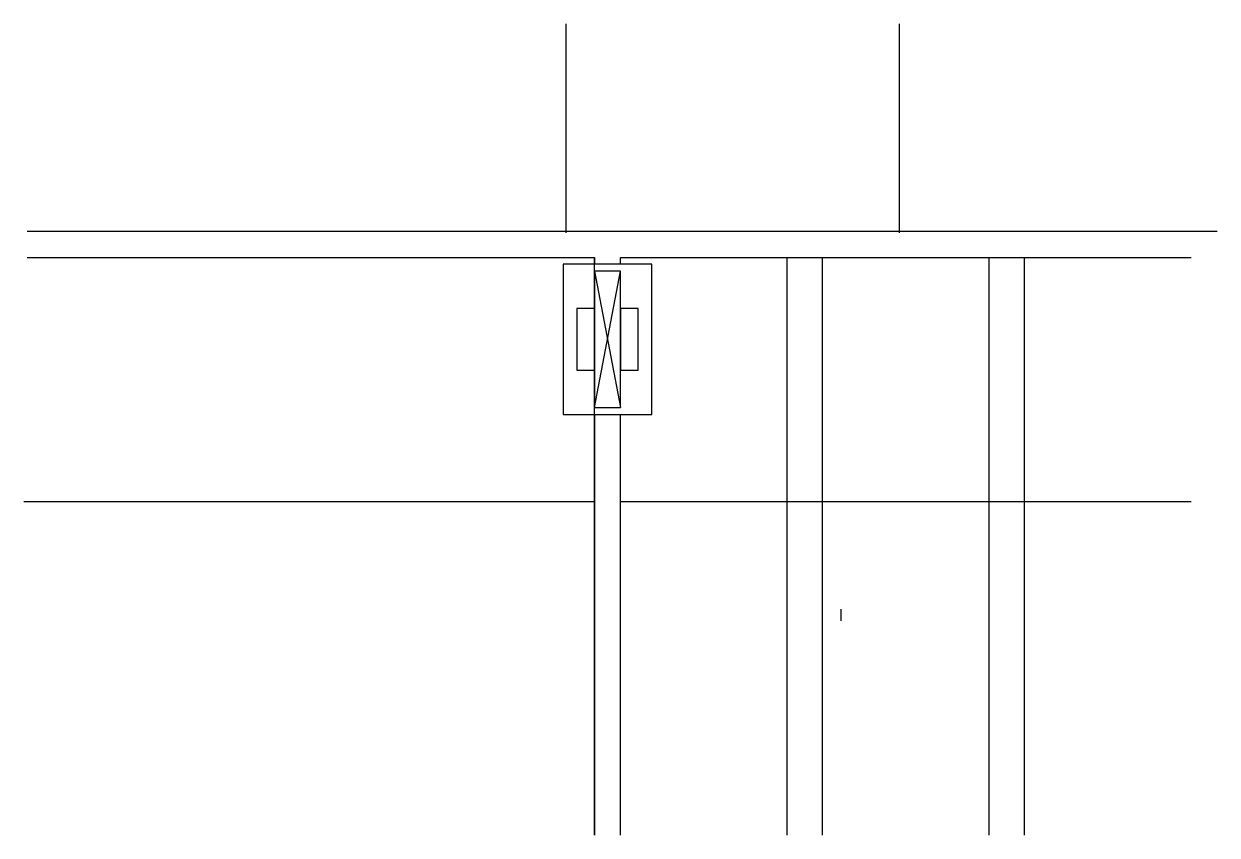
# Model space of a CAD drawing. Header units: metres. Extents: x 5575 to 6449, y 2084 to 2678.
import ezdxf

# ---------------------------------------------------------------- set-up
doc = ezdxf.new("R2010")
doc.units = ezdxf.units.M
for name, color, linetype in [('1', 7, 'Continuous'), ('3', 7, 'Continuous'), ('7', 7, 'Continuous'), ('Painéis', 7, 'Continuous')]:
    doc.layers.add(name, color=color, linetype=linetype)

msp = doc.modelspace()

# ---------------------------------------------------------------- linework, layer by layer
at = {"layer": '1', "color": 7, "lineweight": 25}
for p, q in [((5993.16, 2397.17), (6012.16, 2497.17)), ((5993.16, 2497.17), (6012.16, 2397.17))]:
    msp.add_line(p, q, dxfattribs=at)
at = {"layer": '3', "color": 7, "lineweight": 25}
msp.add_line((6173.77, 2241.15), (6173.77, 2249.73), dxfattribs=at)
for points in [[(6002.66, 2526.17), (5577.66, 2526.17)], [(6449.16, 2526.17), (6002.66, 2526.17)], [(5577.66, 2507.17), (5993.16, 2507.17)], [(5970.16, 2392.17), (6035.16, 2392.17), (6035.16, 2502.17), (5970.16, 2502.17), (5970.16, 2392.17)], [(5993.16, 2507.17), (5993.16, 2502.17)], [(6012.16, 2507.17), (6430.16, 2507.17)], [(6012.16, 2502.17), (6012.16, 2507.17)], [(5993.16, 2392.17), (5993.16, 2084.17)], [(6012.16, 2084.17), (6012.16, 2392.17)]]:
    msp.add_lwpolyline(points, dxfattribs=at)
at = {"layer": '7', "color": 7, "lineweight": 25}
for points in [[(5993.16, 2397.17), (6012.16, 2397.17), (6012.16, 2497.17), (5993.16, 2497.17), (5993.16, 2397.17)], [(5993.16, 2469.67), (5980.16, 2469.67), (5980.16, 2424.67), (5993.16, 2424.67), (5993.16, 2469.67)], [(6025.16, 2469.67), (6012.16, 2469.67), (6012.16, 2424.67), (6025.16, 2424.67), (6025.16, 2469.67)]]:
    msp.add_lwpolyline(points, dxfattribs=at)
at = {"layer": 'Painéis', "color": 7, "lineweight": 25}
for p, q in [((5972.16, 2678.17), (5972.16, 2525.24)), ((6216.16, 2678.17), (6216.16, 2525.24)), ((5993.16, 2084.17), (5993.16, 2507.17)), ((6134.16, 2084.17), (6134.16, 2507.17)), ((6160.16, 2084.17), (6160.16, 2507.17)), ((6282.16, 2084.17), (6282.16, 2507.17)), ((6308.16, 2084.17), (6308.16, 2507.17)), ((5993.16, 2328.17), (5575.16, 2328.17)), ((6430.16, 2328.17), (6012.16, 2328.17))]:
    msp.add_line(p, q, dxfattribs=at)

doc.saveas('drawing.dxf')
